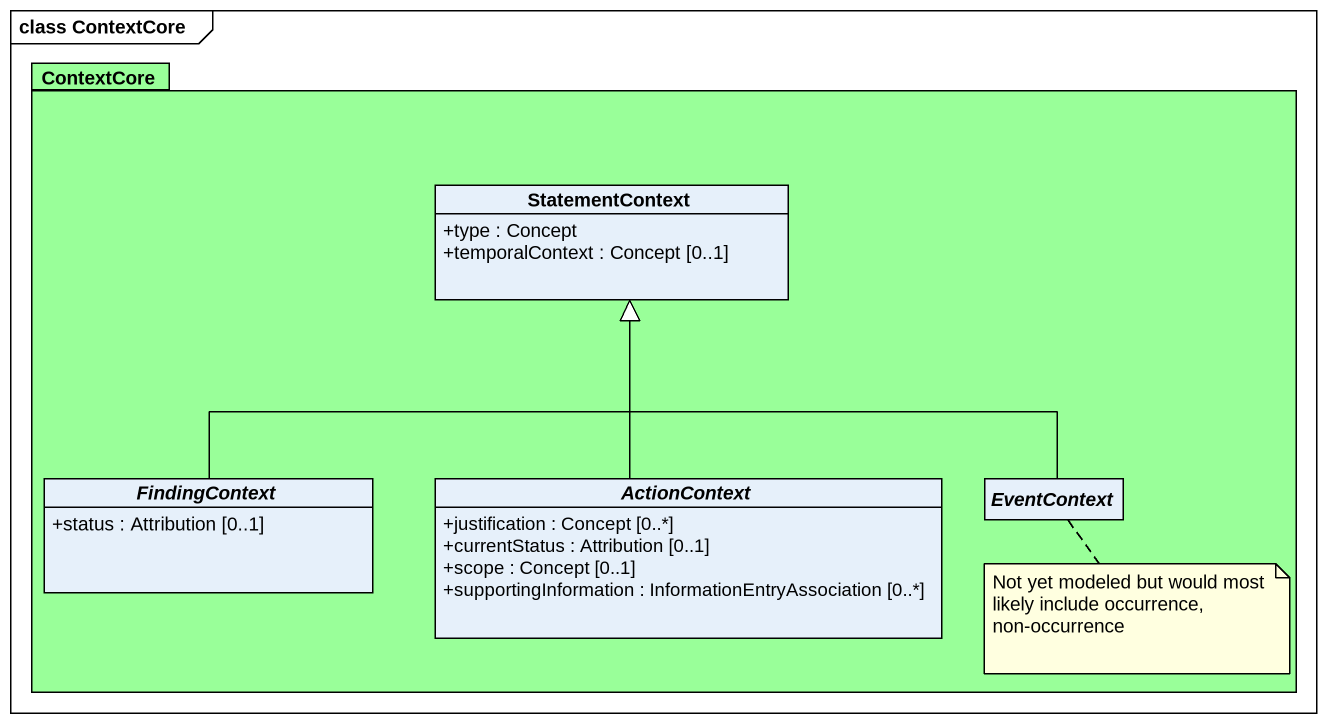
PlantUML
@startuml
mainframe class ContextCore
hide circle
hide empty members
skinparam classAttributeIconSize 0
package ContextCore #99FF99 {
  class StatementContext {
    +type : Concept
    +temporalContext : Concept [0..1]
  }
  abstract class FindingContext {
    +status : Attribution [0..1]
  }
  abstract class ActionContext {
    +justification : Concept [0..*]
    +currentStatus : Attribution [0..1]
    +scope : Concept [0..1]
    +supportingInformation : InformationEntryAssociation [0..*]
  }
  abstract class EventContext
}
FindingContext -up-|> StatementContext
ActionContext -up-|> StatementContext
EventContext -left-|> StatementContext
note bottom of EventContext : Not yet modeled but would most likely include occurrence, non-occurrence
@enduml
